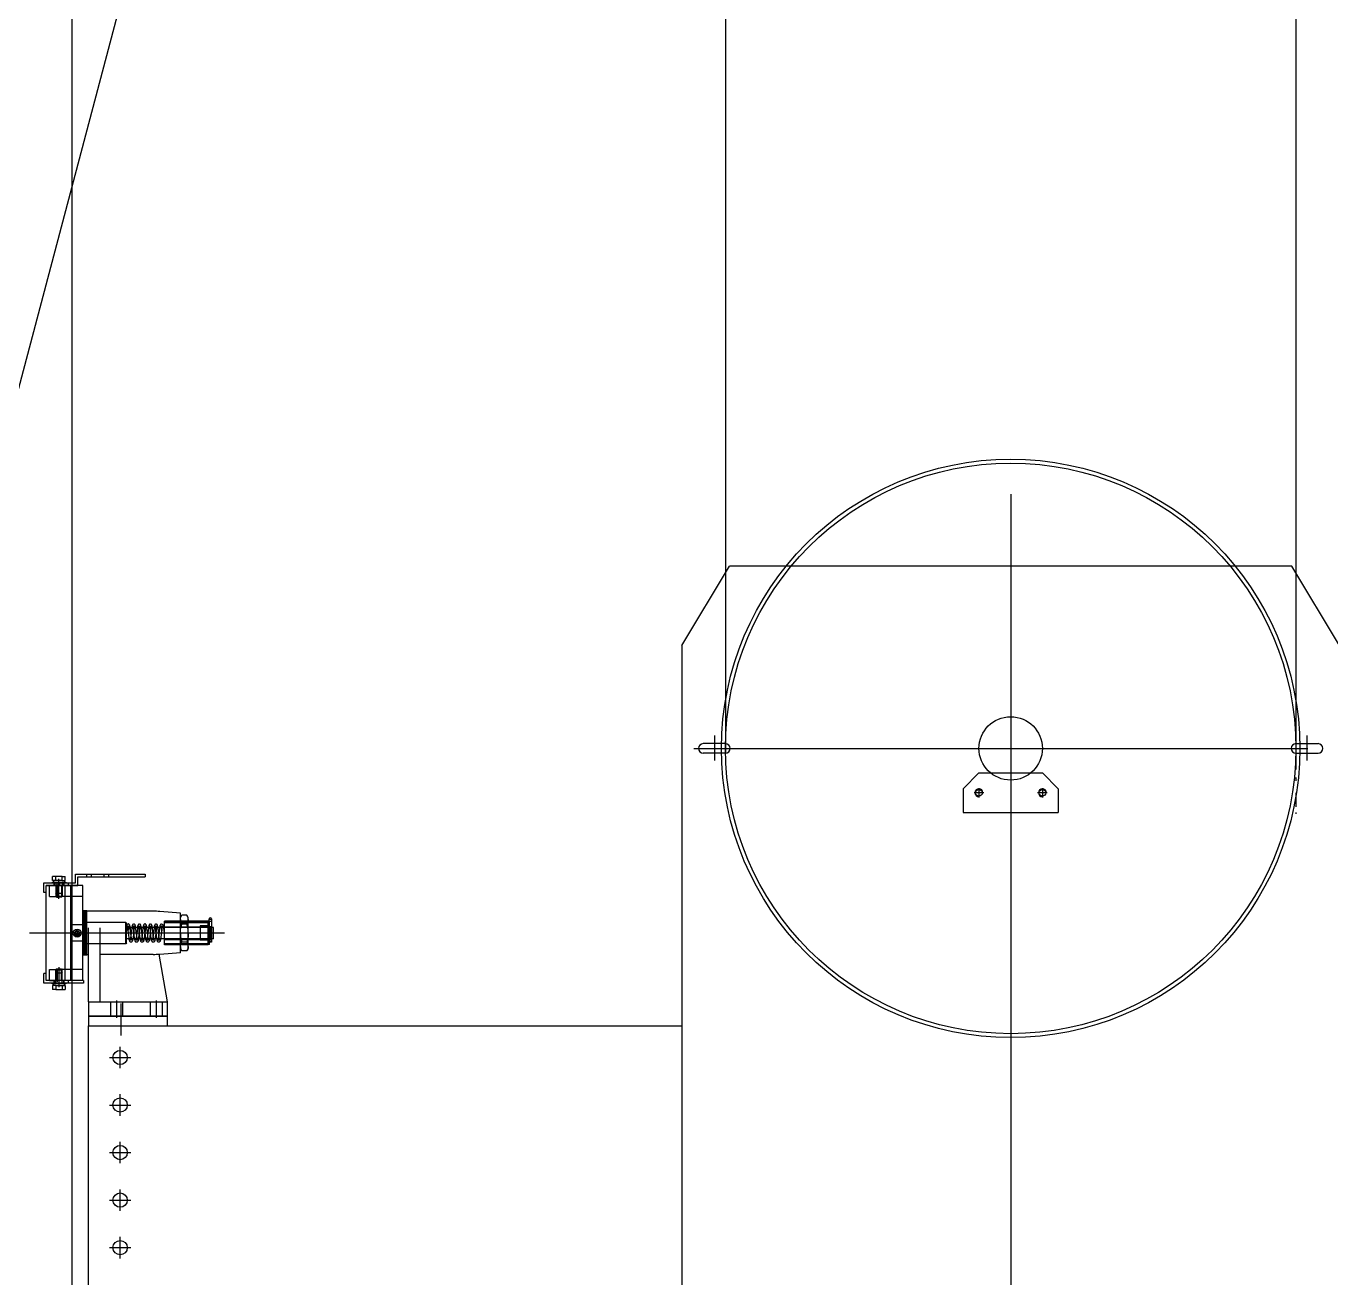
# Model space of a CAD drawing. Header units: millimetres. Extents: x 0 to 356400, y 0 to 68257.
# Drawn here: x 289456 to 291103, y 34807 to 36386 of the extents above; entities that cross this region are included whole.
import ezdxf

# ---------------------------------------------------------------- set-up
doc = ezdxf.new("R2010")
doc.units = ezdxf.units.MM
doc.header["$LTSCALE"] = 75
doc.linetypes.add('주단면도-1$0$CEN', pattern=[62, 60, -1, 0, -1])
doc.layers.add('8', color=8, linetype='Continuous')
doc.layers.add('주단면도-1$0$A-FLOR-OPEN-BELO', color=6, linetype='주단면도-1$0$CEN')

# ---------------------------------------------------------------- blocks, each defined once
blk = doc.blocks.new('G$C90CD5245')
at = {"layer": '8', "linetype": 'Continuous'}
for p, q in [((4250.4, 24201.9, -51500), (4250.4, 7109.5, -51500)), ((4970.4, 22527.3), (4970.4, 7088.8, -51500)), ((3425.4, 17137.1, -51500), (3425.4, 259.3, -51500)), ((4610.4, 7436.4, -51500), (4610.4, 1849.1, -51500)), ((4195.4, 7245.5, -51500), (4255.4, 7345.5, -51500)), ((4965.4, 7345.5, -51500), (4255.4, 7345.5, -51500)), ((5025.4, 7245.5, -51500), (4965.4, 7345.5, -51500)), ((4195.4, 7245.5, -51500), (4195.4, 6385.5, -51500)), ((4236.4, 7131.7, -51500), (4236.4, 7100.1, -51500)), ((4984.4, 7131.7, -51500), (4984.4, 7100.1, -51500)), ((4210.4, 7115.5, -51500), (4985.4, 7115.5, -51500)), ((4250.4, 7121.5, -51500), (4222.4, 7121.5, -51500)), ((4970.4, 7121.5, -51500), (4998.4, 7121.5, -51500)), ((4250.4, 7109.5, -51500), (4222.4, 7109.5, -51500)), ((4970.4, 7109.5, -51500), (4998.4, 7109.5, -51500)), ((4550.4, 7064.5, -51500), (4570.4, 7084.5, -51500)), ((4570.4, 7084.5, -51500), (4650.4, 7084.5, -51500)), ((4670.4, 7064.5, -51500), (4650.4, 7084.5, -51500)), ((4570.4, 7065.5, -51500), (4570.4, 7053.5, -51500)), ((4650.4, 7065.5, -51500), (4650.4, 7053.5, -51500)), ((4970.4, 7078.8, -51500), (4970.4, 7074.4, -51500)), ((4550.4, 7064.5, -51500), (4550.4, 7034.5, -51500)), ((4576.4, 7059.5, -51500), (4564.4, 7059.5, -51500)), ((4656.4, 7059.5, -51500), (4644.4, 7059.5, -51500)), ((4670.4, 7064.5, -51500), (4670.4, 7034.5, -51500)), ((4970.4, 7059.5, -51500), (4970.4, 7041.8, -51500)), ((4550.4, 7034.5, -51500), (4670.4, 7034.5, -51500)), ((4970.4, 7034.5, -51500), (4970.4, 7033.1, -51500)), ((3405.2, 6953.7, -51500), (3401.2, 6953.7, -51500)), ((3401.2, 6948.7, -51500), (3401.2, 6953.7, -51500)), ((3413.2, 6953.7, -51500), (3405.2, 6953.7, -51500)), ((3405.2, 6948.7, -51500), (3405.2, 6953.7, -51500)), ((3405.2, 6948.7, -51500), (3405.2, 6953.7, -51500)), ((3409.2, 6925.6, -51500), (3409.2, 6950.8, -51500)), ((3413.2, 6948.7, -51500), (3413.2, 6953.7, -51500)), ((3413.2, 6953.7, -51500), (3417.2, 6953.7, -51500)), ((3413.2, 6948.7, -51500), (3413.2, 6953.7, -51500)), ((3417.2, 6948.7, -51500), (3417.2, 6953.7, -51500)), ((3430, 6945.7, -51500), (3430, 6956.7, -51500)), ((3430, 6956.7, -51500), (3518.2, 6956.7, -51500)), ((3433.2, 6953.5, -51500), (3518.2, 6953.5, -51500)), ((3433.2, 6942.5, -51500), (3433.2, 6953.5, -51500)), ((3444.2, 6953.5, -51500), (3444.2, 6956.7, -51500)), ((3450.2, 6953.2, -51500), (3450.2, 6957, -51500)), ((3466.2, 6953.2, -51500), (3466.2, 6957, -51500)), ((3472.2, 6953.5, -51500), (3472.2, 6956.7, -51500)), ((3518.2, 6956.7, -51500), (3518.2, 6953.5, -51500)), ((3390, 6933.5, -51500), (3390, 6945.7, -51500)), ((3390, 6945.7, -51500), (3430, 6945.7, -51500)), ((3393.2, 6933.5, -51500), (3390, 6933.5, -51500)), ((3393.2, 6933.5, -51500), (3393.2, 6942.5, -51500)), ((3397.2, 6942.5, -51500), (3393.2, 6942.5, -51500)), ((3393.2, 6933.5, -51500), (3393.2, 6942.5, -51500)), ((3424.2, 6942.5, -51500), (3393.2, 6942.5, -51500)), ((3393.2, 6942.5, -51500), (3402, 6942.5, -51500)), ((3393.2, 6933.5, -51500), (3393.2, 6942.5, -51500)), ((3393.2, 6831.5, -51500), (3393.2, 6933.5, -51500)), ((3393.2, 6831.5, -51500), (3393.2, 6933.5, -51500)), ((3397.2, 6942.5, -51500), (3407.2, 6942.5, -51500)), ((3397.2, 6928.5, -51500), (3397.2, 6942.5, -51500)), ((3400.7, 6946.7, -51500), (3417.7, 6946.7, -51500)), ((3400.7, 6946.7, -51500), (3400.7, 6945.7, -51500)), ((3400.7, 6945.7, -51500), (3417.7, 6945.7, -51500)), ((3405.2, 6948.7, -51500), (3401.2, 6948.7, -51500)), ((3402, 6942.5, -51500), (3433.2, 6942.5, -51500)), ((3402.5, 6948.7, -51500), (3402.5, 6946.7, -51500)), ((3403.2, 6945.7, -51500), (3403.2, 6942.5, -51500)), ((3403.2, 6942.5, -51500), (3403.2, 6945.7, -51500)), ((3413.2, 6948.7, -51500), (3405.2, 6948.7, -51500)), ((3405.2, 6945.7, -51500), (3405.2, 6928.7, -51500)), ((3405.2, 6942.5, -51500), (3405.2, 6932.5, -51500)), ((3405.2, 6942.5, -51500), (3405.2, 6932.5, -51500)), ((3406, 6942.5, -51500), (3406, 6928.5, -51500)), ((3406, 6942.5, -51500), (3406, 6928.5, -51500)), ((3407.2, 6927.1, -51500), (3407.2, 6943.9, -51500)), ((3439.2, 6942.5, -51500), (3407.2, 6942.5, -51500)), ((3408.2, 6942.2, -51500), (3408.2, 6946, -51500)), ((3410.2, 6942.2, -51500), (3410.2, 6946, -51500)), ((3412.5, 6942.5, -51500), (3412.5, 6928.5, -51500)), ((3412.5, 6942.5, -51500), (3412.5, 6928.5, -51500)), ((3413.2, 6948.7, -51500), (3417.2, 6948.7, -51500)), ((3413.2, 6945.7, -51500), (3413.2, 6928.7, -51500)), ((3413.2, 6942.5, -51500), (3413.2, 6932.5, -51500)), ((3413.2, 6942.5, -51500), (3413.2, 6932.5, -51500)), ((3415.2, 6945.7, -51500), (3415.2, 6942.5, -51500)), ((3415.2, 6942.5, -51500), (3415.2, 6945.7, -51500)), ((3416, 6948.7, -51500), (3416, 6946.7, -51500)), ((3417.2, 6822.5, -51500), (3417.2, 6942.5, -51500)), ((3417.7, 6946.7, -51500), (3417.7, 6945.7, -51500)), ((3421.2, 6942.5, -51500), (3421.2, 6945.7, -51500)), ((3424.2, 6822.5, -51500), (3424.2, 6942.5, -51500)), ((3424.2, 6822.5, -51500), (3424.2, 6942.5, -51500)), ((3439.2, 6928.5, -51500), (3439.2, 6942.5, -51500)), ((3397.2, 6928.5, -51500), (3407.2, 6928.5, -51500)), ((3412.8, 6932.5, -51500), (3405.2, 6932.5, -51500)), ((3412.8, 6932.5, -51500), (3405.2, 6932.5, -51500)), ((3406, 6931.2, -51500), (3405.2, 6932.5, -51500)), ((3412.8, 6932.5, -51500), (3405.2, 6932.5, -51500)), ((3406, 6931.2, -51500), (3405.2, 6932.5, -51500)), ((3409.2, 6928.7, -51500), (3405.2, 6928.7, -51500)), ((3405.4, 6928.5, -51500), (3405.2, 6928.7, -51500)), ((3406.2, 6927.7, -51500), (3405.4, 6928.5, -51500)), ((3413.2, 6932.5, -51500), (3405.7, 6932.5, -51500)), ((3413.2, 6932.5, -51500), (3405.7, 6932.5, -51500)), ((3413.2, 6932.5, -51500), (3405.7, 6932.5, -51500)), ((3409.2, 6927.7, -51500), (3406.2, 6927.7, -51500)), ((3439.2, 6928.5, -51500), (3407.2, 6928.5, -51500)), ((3413.2, 6928.7, -51500), (3409.2, 6928.7, -51500)), ((3412.2, 6927.7, -51500), (3409.2, 6927.7, -51500)), ((3412.2, 6927.7, -51500), (3413, 6928.5, -51500)), ((3412.5, 6931.2, -51500), (3413.2, 6932.5, -51500)), ((3412.5, 6931.2, -51500), (3413.2, 6932.5, -51500)), ((3413, 6928.5, -51500), (3413.2, 6928.7, -51500)), ((3439.2, 6836.5, -51500), (3439.2, 6928.5, -51500)), ((3439.3, 6882.5, -51500), (3439.3, 6910.5, -51500)), ((3441, 6910.5, -51500), (3439.3, 6910.5, -51500)), ((3442.7, 6910.5, -51500), (3441, 6910.5, -51500)), ((3441, 6882.5, -51500), (3441, 6910.5, -51500)), ((3441, 6882.5, -51500), (3441, 6910.5, -51500)), ((3442.7, 6882.5, -51500), (3442.7, 6910.5, -51500)), ((3444.4, 6910.5, -51500), (3442.7, 6910.5, -51500)), ((3442.7, 6882.5, -51500), (3442.7, 6910.5, -51500)), ((3444.4, 6882.5, -51500), (3444.4, 6910.5, -51500)), ((3444.4, 6906.6, -51500), (3444.4, 6910, -51500)), ((3528.3, 6910, -51500), (3444.4, 6910, -51500)), ((3444.4, 6855, -51500), (3444.4, 6906.6, -51500)), ((3562.4, 6907.5, -51500), (3536.6, 6909.6, -51500)), ((3562.4, 6904.4, -51500), (3562.4, 6907.5, -51500)), ((3562.4, 6902, -51500), (3564.2, 6905, -51500)), ((3562.4, 6857.5, -51500), (3562.4, 6904.4, -51500)), ((3562.4, 6899.4, -51500), (3562.4, 6902, -51500)), ((3570.7, 6905, -51500), (3564.2, 6905, -51500)), ((3572.4, 6902, -51500), (3570.7, 6905, -51500)), ((3572.4, 6899.4, -51500), (3572.4, 6902, -51500)), ((3439.2, 6892.7, -51500), (3424.2, 6892.7, -51500)), ((3424.4, 6891.5, -51500), (3424.4, 6892.7, -51500)), ((3439.2, 6892.7, -51500), (3424.4, 6892.7, -51500)), ((3424.4, 6872.2, -51500), (3424.4, 6891.5, -51500)), ((3432.2, 6885.7, -51500), (3432.2, 6879.2, -51500)), ((3439.3, 6892.7, -51500), (3439.2, 6892.7, -51500)), ((3444.4, 6892.7, -51500), (3439.3, 6892.7, -51500)), ((3441, 6892.5, -51500), (3439.3, 6892.5, -51500)), ((3442.7, 6892.5, -51500), (3441, 6892.5, -51500)), ((3444.4, 6892.5, -51500), (3442.7, 6892.5, -51500)), ((3444.4, 6894.3, -51500), (3444.4, 6896, -51500)), ((3493.4, 6896, -51500), (3444.4, 6896, -51500)), ((3444.4, 6869, -51500), (3444.4, 6894.3, -51500)), ((3446.4, 6795.5, -51500), (3446.4, 6889.1, -51500)), ((3461.4, 6795.5, -51500), (3461.4, 6889.1, -51500)), ((3493.4, 6870.6, -51500), (3493.4, 6896, -51500)), ((3494.4, 6895, -51500), (3493.4, 6896, -51500)), ((3493.4, 6869, -51500), (3493.4, 6894.3, -51500)), ((3494.4, 6893.4, -51500), (3494.4, 6895, -51500)), ((3494.4, 6870, -51500), (3494.4, 6893.4, -51500)), ((3598.7, 6889.7, -51500), (3494.4, 6889.7, -51500)), ((3542.4, 6882.5, -51500), (3542.4, 6897.5, -51500)), ((3572.4, 6897.5, -51500), (3542.4, 6897.5, -51500)), ((3542.4, 6896, -51500), (3572.4, 6896, -51500)), ((3597.4, 6896, -51500), (3542.4, 6896, -51500)), ((3542.4, 6890.5, -51500), (3597.4, 6890.5, -51500)), ((3562.4, 6882.5, -51500), (3562.4, 6899.4, -51500)), ((3572.4, 6897.5, -51500), (3562.4, 6897.5, -51500)), ((3572.4, 6896.5, -51500), (3562.4, 6896.5, -51500)), ((3570.7, 6893.7, -51500), (3564.2, 6893.7, -51500)), ((3570.7, 6893.7, -51500), (3564.2, 6893.7, -51500)), ((3572.4, 6882.5, -51500), (3572.4, 6899.4, -51500)), ((3597.4, 6897.5, -51500), (3572.4, 6897.5, -51500)), ((3572.4, 6896, -51500), (3597.4, 6896, -51500)), ((3587.4, 6891.5, -51500), (3587.4, 6882.5, -51500)), ((3597.4, 6891.5, -51500), (3587.4, 6891.5, -51500)), ((3597.4, 6891.5, -51500), (3587.4, 6891.5, -51500)), ((3597.4, 6891.5, -51500), (3597.4, 6897.5, -51500)), ((3597.4, 6890.6, -51500), (3597.4, 6897, -51500)), ((3598.9, 6897, -51500), (3597.4, 6897, -51500)), ((3597.4, 6891.5, -51500), (3597.4, 6873.5, -51500)), ((3599.4, 6891, -51500), (3597.4, 6891, -51500)), ((3597.4, 6882.5, -51500), (3597.4, 6890.6, -51500)), ((3598.6, 6897.5, -51500), (3602.2, 6897.5, -51500)), ((3598.6, 6890.2, -51500), (3602.2, 6890.2, -51500)), ((3598.7, 6875.2, -51500), (3598.7, 6889.7, -51500)), ((3598.9, 6896.3, -51500), (3598.9, 6900.3, -51500)), ((3598.9, 6900, -51500), (3601.9, 6900, -51500)), ((3599.4, 6897, -51500), (3598.9, 6897, -51500)), ((3598.9, 6896.3, -51500), (3598.9, 6892.5, -51500)), ((3598.9, 6890.2, -51500), (3598.9, 6892.5, -51500)), ((3601.9, 6890.2, -51500), (3598.9, 6890.2, -51500)), ((3598.9, 6890.2, -51500), (3598.9, 6874.8, -51500)), ((3599.4, 6882.5, -51500), (3599.4, 6897, -51500)), ((3600.4, 6873.8, -51500), (3600.4, 6891.2, -51500)), ((3601.9, 6900.3, -51500), (3601.9, 6896.3, -51500)), ((3601.9, 6900, -51500), (3601.9, 6896.4, -51500)), ((3601.9, 6896.3, -51500), (3601.9, 6892.5, -51500)), ((3601.9, 6892.5, -51500), (3601.9, 6890.2, -51500)), ((3601.9, 6890.2, -51500), (3601.9, 6889.7, -51500)), ((3602.1, 6889.7, -51500), (3601.9, 6889.7, -51500)), ((3601.9, 6889.7, -51500), (3601.9, 6875.3, -51500)), ((3602.2, 6889.7, -51500), (3602.1, 6889.7, -51500)), ((3604.4, 6889.7, -51500), (3602.2, 6889.7, -51500)), ((3602.2, 6875.2, -51500), (3602.2, 6889.7, -51500)), ((3604.4, 6888.8, -51500), (3604.4, 6889.7, -51500)), ((3604.4, 6875.2, -51500), (3604.4, 6888.8, -51500)), ((3618.2, 6882.5, -51500), (3372, 6882.5, -51500)), ((3439.2, 6872.2, -51500), (3424.2, 6872.2, -51500)), ((3439.2, 6872.2, -51500), (3424.4, 6872.2, -51500)), ((3429, 6882.5, -51500), (3435.5, 6882.5, -51500)), ((3439.3, 6872.2, -51500), (3439.2, 6872.2, -51500)), ((3439.3, 6854.5, -51500), (3439.3, 6882.5, -51500)), ((3441, 6872.5, -51500), (3439.3, 6872.5, -51500)), ((3444.4, 6872.2, -51500), (3439.3, 6872.2, -51500)), ((3441, 6854.5, -51500), (3441, 6882.5, -51500)), ((3441, 6854.5, -51500), (3441, 6882.5, -51500)), ((3442.7, 6872.5, -51500), (3441, 6872.5, -51500)), ((3442.7, 6854.5, -51500), (3442.7, 6882.5, -51500)), ((3442.7, 6854.5, -51500), (3442.7, 6882.5, -51500)), ((3444.4, 6872.5, -51500), (3442.7, 6872.5, -51500)), ((3444.4, 6854.5, -51500), (3444.4, 6882.5, -51500)), ((3493.4, 6869, -51500), (3444.4, 6869, -51500)), ((3494.4, 6870, -51500), (3493.4, 6869, -51500)), ((3598.7, 6875.2, -51500), (3494.4, 6875.2, -51500)), ((3540.4, 6882.5, -51500), (3539, 6882.3, -51500)), ((3541.9, 6882.6, -51500), (3540.4, 6882.5, -51500)), ((3542.4, 6867.5, -51500), (3542.4, 6882.5, -51500)), ((3542.4, 6874.5, -51500), (3597.4, 6874.5, -51500)), ((3597.4, 6869, -51500), (3542.4, 6869, -51500)), ((3542.4, 6869, -51500), (3572.4, 6869, -51500)), ((3572.4, 6867.5, -51500), (3542.4, 6867.5, -51500)), ((3562.4, 6865.6, -51500), (3562.4, 6882.5, -51500)), ((3562.4, 6882.5, -51500), (3562.4, 6882.5, -51500)), ((3562.4, 6882.5, -51500), (3562.4, 6882.5, -51500)), ((3572.4, 6868.5, -51500), (3562.4, 6868.5, -51500)), ((3572.4, 6867.5, -51500), (3562.4, 6867.5, -51500)), ((3570.7, 6871.2, -51500), (3564.2, 6871.2, -51500)), ((3570.7, 6871.2, -51500), (3564.2, 6871.2, -51500)), ((3572.4, 6865.6, -51500), (3572.4, 6882.5, -51500)), ((3572.4, 6869, -51500), (3597.4, 6869, -51500)), ((3597.4, 6867.5, -51500), (3572.4, 6867.5, -51500)), ((3587.4, 6882.5, -51500), (3587.4, 6873.5, -51500)), ((3597.4, 6873.5, -51500), (3587.4, 6873.5, -51500)), ((3597.4, 6873.5, -51500), (3587.4, 6873.5, -51500)), ((3597.4, 6874.3, -51500), (3597.4, 6882.5, -51500)), ((3597.4, 6868, -51500), (3597.4, 6874.3, -51500)), ((3599.4, 6874, -51500), (3597.4, 6874, -51500)), ((3597.4, 6867.5, -51500), (3597.4, 6873.5, -51500)), ((3599.4, 6868, -51500), (3597.4, 6868, -51500)), ((3598.6, 6874.8, -51500), (3602.2, 6874.8, -51500)), ((3598.9, 6872.2, -51500), (3598.9, 6874.8, -51500)), ((3601.9, 6874.8, -51500), (3598.9, 6874.8, -51500)), ((3598.9, 6872.2, -51500), (3598.9, 6871.2, -51500)), ((3598.9, 6871.2, -51500), (3598.9, 6870.9, -51500)), ((3599.4, 6870.9, -51500), (3598.9, 6870.9, -51500)), ((3599.4, 6870.9, -51500), (3598.9, 6870.9, -51500)), ((3599.4, 6868, -51500), (3599.4, 6882.5, -51500)), ((3601.9, 6870.9, -51500), (3599.4, 6870.9, -51500)), ((3601.9, 6870.9, -51500), (3599.4, 6870.9, -51500)), ((3601.9, 6875.3, -51500), (3601.9, 6874.8, -51500)), ((3601.9, 6874.8, -51500), (3601.9, 6872.2, -51500)), ((3601.9, 6872.2, -51500), (3601.9, 6871.2, -51500)), ((3601.9, 6871.2, -51500), (3601.9, 6870.9, -51500)), ((3602.2, 6875.2, -51500), (3602.1, 6875.2, -51500)), ((3604.4, 6875.2, -51500), (3602.2, 6875.2, -51500)), ((3441, 6854.5, -51500), (3439.3, 6854.5, -51500)), ((3442.7, 6854.5, -51500), (3441, 6854.5, -51500)), ((3444.4, 6854.5, -51500), (3442.7, 6854.5, -51500)), ((3446.4, 6855, -51500), (3444.4, 6855, -51500)), ((3528.3, 6855.6, -51500), (3461.4, 6855.6, -51500)), ((3528.3, 6855.6, -51500), (3461.4, 6855.6, -51500)), ((3546.4, 6795.5, -51500), (3535.8, 6855.9, -51500)), ((3536.6, 6855.3, -51500), (3535.9, 6855.3, -51500)), ((3562.4, 6857.5, -51500), (3536.6, 6855.3, -51500)), ((3562.4, 6863, -51500), (3562.4, 6865.6, -51500)), ((3564.2, 6860, -51500), (3562.4, 6863, -51500)), ((3570.7, 6860, -51500), (3564.2, 6860, -51500)), ((3570.7, 6860, -51500), (3572.4, 6863, -51500)), ((3572.4, 6863, -51500), (3572.4, 6865.6, -51500)), ((3397.2, 6822.5, -51500), (3397.2, 6836.5, -51500)), ((3397.2, 6836.5, -51500), (3407.2, 6836.5, -51500)), ((3406.2, 6837.3, -51500), (3405.2, 6836.3, -51500)), ((3405.4, 6836.5, -51500), (3405.2, 6836.3, -51500)), ((3405.2, 6836.3, -51500), (3409.2, 6836.3, -51500)), ((3405.2, 6819.3, -51500), (3405.2, 6836.3, -51500)), ((3405.2, 6819.3, -51500), (3405.2, 6836.3, -51500)), ((3405.2, 6836.3, -51500), (3409.3, 6836.3, -51500)), ((3406.2, 6837.3, -51500), (3405.4, 6836.5, -51500)), ((3406, 6822.5, -51500), (3406, 6836.5, -51500)), ((3406, 6822.5, -51500), (3406, 6836.5, -51500)), ((3406.2, 6837.3, -51500), (3409.2, 6837.3, -51500)), ((3407.2, 6821.1, -51500), (3407.2, 6837.9, -51500)), ((3439.2, 6836.5, -51500), (3407.2, 6836.5, -51500)), ((3409.2, 6839.4, -51500), (3409.2, 6814.2, -51500)), ((3409.2, 6837.3, -51500), (3412.2, 6837.3, -51500)), ((3409.2, 6836.3, -51500), (3413.2, 6836.3, -51500)), ((3409.2, 6836.3, -51500), (3413.2, 6836.3, -51500)), ((3412.2, 6837.3, -51500), (3413, 6836.5, -51500)), ((3412.2, 6837.3, -51500), (3413.2, 6836.3, -51500)), ((3412.5, 6822.5, -51500), (3412.5, 6836.5, -51500)), ((3412.5, 6822.5, -51500), (3412.5, 6836.5, -51500)), ((3413, 6836.5, -51500), (3413.2, 6836.3, -51500)), ((3413.2, 6819.3, -51500), (3413.2, 6836.3, -51500)), ((3413.2, 6819.3, -51500), (3413.2, 6836.3, -51500)), ((3439.2, 6822.5, -51500), (3439.2, 6836.5, -51500)), ((3393.2, 6831.5, -51500), (3390, 6831.5, -51500)), ((3390, 6819.3, -51500), (3390, 6831.5, -51500)), ((3440.2, 6819.3, -51500), (3390, 6819.3, -51500)), ((3393.2, 6822.5, -51500), (3393.2, 6831.5, -51500)), ((3393.2, 6822.5, -51500), (3393.2, 6831.5, -51500)), ((3393.2, 6822.5, -51500), (3393.2, 6831.5, -51500)), ((3397.2, 6822.5, -51500), (3393.2, 6822.5, -51500)), ((3424.2, 6822.5, -51500), (3393.2, 6822.5, -51500)), ((3440.2, 6822.5, -51500), (3393.2, 6822.5, -51500)), ((3397.2, 6822.5, -51500), (3407.2, 6822.5, -51500)), ((3400.7, 6819.3, -51500), (3400.7, 6818.3, -51500)), ((3400.7, 6818.3, -51500), (3400.7, 6819.3, -51500)), ((3417.7, 6819.3, -51500), (3400.7, 6819.3, -51500)), ((3417.7, 6818.3, -51500), (3400.7, 6818.3, -51500)), ((3402.5, 6816.3, -51500), (3402.5, 6818.3, -51500)), ((3402.5, 6818.3, -51500), (3402.5, 6816.3, -51500)), ((3403.2, 6822.5, -51500), (3403.2, 6819.3, -51500)), ((3403.2, 6819.3, -51500), (3403.2, 6822.5, -51500)), ((3406, 6833.8, -51500), (3405.2, 6832.5, -51500)), ((3406, 6833.8, -51500), (3405.2, 6832.5, -51500)), ((3405.2, 6832.5, -51500), (3412.8, 6832.5, -51500)), ((3405.2, 6822.5, -51500), (3405.2, 6832.5, -51500)), ((3405.2, 6832.5, -51500), (3412.8, 6832.5, -51500)), ((3405.2, 6832.5, -51500), (3412.8, 6832.5, -51500)), ((3405.2, 6822.5, -51500), (3405.2, 6832.5, -51500)), ((3405.7, 6832.5, -51500), (3413.2, 6832.5, -51500)), ((3405.7, 6832.5, -51500), (3413.2, 6832.5, -51500)), ((3405.7, 6832.5, -51500), (3413.2, 6832.5, -51500)), ((3439.2, 6822.5, -51500), (3407.2, 6822.5, -51500)), ((3412.5, 6833.8, -51500), (3413.2, 6832.5, -51500)), ((3412.5, 6833.8, -51500), (3413.2, 6832.5, -51500)), ((3413.2, 6822.5, -51500), (3413.2, 6832.5, -51500)), ((3413.2, 6822.5, -51500), (3413.2, 6832.5, -51500)), ((3415.2, 6819.3, -51500), (3415.2, 6822.5, -51500)), ((3415.2, 6822.5, -51500), (3415.2, 6819.3, -51500)), ((3416, 6816.3, -51500), (3416, 6818.3, -51500)), ((3416, 6818.3, -51500), (3416, 6816.3, -51500)), ((3417.7, 6818.3, -51500), (3417.7, 6819.3, -51500)), ((3417.7, 6819.3, -51500), (3417.7, 6818.3, -51500)), ((3421.2, 6819.3, -51500), (3421.2, 6822.5, -51500)), ((3440.2, 6822.5, -51500), (3440.2, 6819.3, -51500)), ((3401.2, 6816.3, -51500), (3401.2, 6811.3, -51500)), ((3405.2, 6816.3, -51500), (3401.2, 6816.3, -51500)), ((3401.2, 6816.3, -51500), (3401.2, 6811.3, -51500)), ((3405.2, 6811.3, -51500), (3401.2, 6811.3, -51500)), ((3405.2, 6816.3, -51500), (3405.2, 6811.3, -51500)), ((3405.2, 6816.3, -51500), (3405.2, 6811.3, -51500)), ((3405.2, 6816.3, -51500), (3405.2, 6811.3, -51500)), ((3405.2, 6816.3, -51500), (3413.2, 6816.3, -51500)), ((3405.2, 6811.3, -51500), (3413.2, 6811.3, -51500)), ((3405.3, 6816.3, -51500), (3405.3, 6811.3, -51500)), ((3413.2, 6816.3, -51500), (3413.2, 6811.3, -51500)), ((3413.2, 6816.3, -51500), (3413.2, 6811.3, -51500)), ((3413.2, 6816.3, -51500), (3417.2, 6816.3, -51500)), ((3413.2, 6816.3, -51500), (3413.2, 6811.3, -51500)), ((3413.2, 6811.3, -51500), (3417.2, 6811.3, -51500)), ((3413.3, 6816.3, -51500), (3413.3, 6811.3, -51500)), ((3417.2, 6816.3, -51500), (3417.2, 6811.3, -51500)), ((3417.2, 6816.3, -51500), (3417.2, 6811.3, -51500)), ((3446.4, 6795.5, -51500), (3461.4, 6795.5, -51500)), ((3446.4, 6795.5, -51500), (3461.4, 6795.5, -51500)), ((3446.4, 6795.5, -51500), (3446.4, 6777.5, -51500)), ((3461.4, 6795.5, -51500), (3546.4, 6795.5, -51500)), ((3474.7, 6777.5, -51500), (3474.7, 6795.5, -51500)), ((3474.7, 6777.5, -51500), (3474.7, 6795.5, -51500)), ((3482.2, 6775.7, -51500), (3482.2, 6797.3, -51500)), ((3487.9, 6753.1, -51500), (3487.9, 6793.8, -51500)), ((3489.7, 6777.5, -51500), (3489.7, 6795.5, -51500)), ((3489.7, 6777.5, -51500), (3489.7, 6795.5, -51500)), ((3524.7, 6777.5, -51500), (3524.7, 6795.5, -51500)), ((3524.7, 6777.5, -51500), (3524.7, 6795.5, -51500)), ((3532.2, 6775.7, -51500), (3532.2, 6797.3, -51500)), ((3539.7, 6777.5, -51500), (3539.7, 6795.5, -51500)), ((3539.7, 6777.5, -51500), (3539.7, 6795.5, -51500)), ((3546.4, 6777.5, -51500), (3546.4, 6795.5, -51500)), ((3446.4, 6777.5, -51500), (3546.4, 6777.5, -51500)), ((3546.4, 6777.5, -51500), (3446.4, 6777.5, -51500)), ((3446.4, 6777.5, -51500), (3446.4, 6765.5, -51500)), ((3546.4, 6765.5, -51500), (3546.4, 6777.5, -51500)), ((3446.4, 2065.5, -51500), (3446.4, 6765.5, -51500)), ((3446.4, 6765.5, -51500), (3546.4, 6765.5, -51500)), ((3446.4, 6385.5, -51500), (3446.4, 6765.5, -51500)), ((3446.4, 6765.5, -51500), (4195.4, 6765.5, -51500)), ((4610.4, 6765.5, -51500), (4610.4, 2453.4, -51500)), ((3486.4, 6712, -51500), (3486.4, 6739, -51500)), ((3472.9, 6725.5, -51500), (3499.9, 6725.5, -51500)), ((3486.4, 6652, -51500), (3486.4, 6679, -51500)), ((3472.9, 6665.5, -51500), (3499.9, 6665.5, -51500)), ((3472.9, 6605.5, -51500), (3499.9, 6605.5, -51500)), ((3486.4, 6592, -51500), (3486.4, 6619, -51500)), ((3486.4, 6532, -51500), (3486.4, 6559, -51500)), ((3472.9, 6545.5, -51500), (3499.9, 6545.5, -51500)), ((3486.4, 6472, -51500), (3486.4, 6499, -51500)), ((3472.9, 6485.5, -51500), (3499.9, 6485.5, -51500))]:
    blk.add_line(p, q, dxfattribs=at)
at = {"layer": '8', "linetype": 'Continuous', "elevation": -51500}
for points in [[(3562.4, 6899.4), (3562.5, 6900.5), (3562.7, 6901.6), (3563.1, 6902.7), (3563.6, 6903.8), (3564.2, 6905)], [(3562.4, 6899.4), (3562.5, 6900.5), (3562.7, 6901.6), (3563.1, 6902.7), (3563.6, 6903.8), (3564.2, 6905)], [(3572.4, 6899.4), (3572.4, 6900.5), (3572.2, 6901.6), (3571.8, 6902.7), (3571.3, 6903.8), (3570.7, 6905)], [(3572.4, 6899.4), (3572.4, 6900.5), (3572.2, 6901.6), (3571.8, 6902.7), (3571.3, 6903.8), (3570.7, 6905)], [(3496.7, 6894), (3496.3, 6893.9), (3495.9, 6893.8), (3495.5, 6893.5), (3495.2, 6893.1), (3494.9, 6892.5), (3494.7, 6891.8), (3494.5, 6890.5), (3494.1, 6888.4), (3494, 6887)], [(3500.2, 6871), (3499.8, 6871), (3499.4, 6871.2), (3499, 6871.5), (3498.7, 6871.8), (3498.5, 6872.3), (3498.2, 6873.1), (3498, 6874.3), (3497.7, 6876.3), (3497.2, 6879.9), (3496.6, 6885.7), (3496.2, 6888.7), (3495.9, 6890.4), (3495.7, 6891.2), (3495.6, 6891.5), (3495.6, 6891.6), (3495.6, 6891.6), (3495.6, 6891.5), (3495.6, 6891.5), (3495.9, 6891.2), (3496.2, 6891.1), (3496.5, 6891), (3496.7, 6891)], [(3500.2, 6874), (3500.5, 6873.9), (3500.9, 6873.8), (3501.2, 6873.5), (3501.3, 6873.4), (3501.3, 6873.4), (3501.3, 6873.4), (3501.2, 6873.7), (3501, 6874.4), (3500.7, 6876), (3500.4, 6879), (3499.7, 6884.5), (3499.3, 6888.1), (3498.9, 6890.4), (3498.7, 6891.6), (3498.5, 6892.4), (3498.3, 6892.9), (3498, 6893.3), (3497.7, 6893.6), (3497.3, 6893.9), (3496.9, 6894), (3496.7, 6894)], [(3496.7, 6891), (3497.1, 6891), (3497.5, 6891.2), (3497.7, 6891.5), (3497.8, 6891.5), (3497.8, 6891.6), (3497.8, 6891.6), (3497.8, 6891.5), (3497.7, 6891.3), (3497.5, 6890.4), (3497.2, 6888.8), (3496.9, 6886.6)], [(3503.7, 6894), (3503.3, 6893.9), (3502.9, 6893.8), (3502.5, 6893.5), (3502.2, 6893.1), (3502, 6892.6), (3501.7, 6891.9), (3501.5, 6890.8), (3501.2, 6888.8), (3500.8, 6885.4), (3500.1, 6879.5), (3499.7, 6876.5), (3499.4, 6874.8), (3499.2, 6873.8), (3499.1, 6873.4), (3499.1, 6873.4), (3499.1, 6873.4), (3499.2, 6873.5), (3499.5, 6873.8), (3499.9, 6873.9), (3500.2, 6874)], [(3503.7, 6891), (3504, 6891), (3504.4, 6891.2), (3504.7, 6891.4), (3504.8, 6891.5), (3504.8, 6891.6), (3504.8, 6891.5), (3504.7, 6891.3), (3504.5, 6890.5), (3504.2, 6889), (3503.9, 6886.1), (3503.2, 6880.6), (3502.8, 6876.8), (3502.5, 6874.6), (3502.2, 6873.4), (3502, 6872.5), (3501.8, 6872), (3501.5, 6871.7), (3501.2, 6871.3), (3500.8, 6871.1), (3500.4, 6871), (3500.2, 6871)], [(3507.2, 6871), (3506.8, 6871), (3506.4, 6871.2), (3506, 6871.5), (3505.7, 6871.8), (3505.5, 6872.3), (3505.2, 6873.1), (3505, 6874.3), (3504.7, 6876.3), (3504.2, 6879.8), (3503.6, 6885.5), (3503.2, 6888.7), (3502.9, 6890.4), (3502.7, 6891.2), (3502.6, 6891.5), (3502.6, 6891.6), (3502.6, 6891.6), (3502.6, 6891.5), (3502.7, 6891.4), (3503, 6891.2), (3503.4, 6891), (3503.7, 6891)], [(3507.2, 6874), (3507.5, 6873.9), (3507.9, 6873.8), (3508.2, 6873.5), (3508.3, 6873.4), (3508.3, 6873.4), (3508.3, 6873.4), (3508.2, 6873.7), (3508, 6874.5), (3507.7, 6876), (3507.4, 6878.8), (3506.8, 6884), (3506.3, 6887.9), (3506, 6890.2), (3505.7, 6891.5), (3505.5, 6892.4), (3505.3, 6892.9), (3505, 6893.3), (3504.7, 6893.6), (3504.3, 6893.9), (3503.9, 6894), (3503.7, 6894)], [(3510.7, 6894), (3510.3, 6893.9), (3509.9, 6893.8), (3509.5, 6893.5), (3509.2, 6893.1), (3509, 6892.6), (3508.7, 6891.9), (3508.5, 6890.7), (3508.2, 6888.6), (3507.7, 6885.1), (3507.1, 6879.4), (3506.7, 6876.4), (3506.4, 6874.7), (3506.2, 6873.8), (3506.1, 6873.4), (3506.1, 6873.4), (3506.1, 6873.4), (3506.1, 6873.4), (3506.2, 6873.5), (3506.5, 6873.8), (3506.9, 6873.9), (3507.2, 6874)], [(3510.7, 6891), (3511, 6891), (3511.4, 6891.2), (3511.7, 6891.4), (3511.8, 6891.5), (3511.8, 6891.6), (3511.8, 6891.5), (3511.7, 6891.3), (3511.5, 6890.4), (3511.2, 6888.8), (3510.8, 6885.9), (3510.2, 6880.3), (3509.7, 6876.5), (3509.4, 6874.6), (3509.2, 6873.4), (3509, 6872.6), (3508.8, 6872), (3508.5, 6871.7), (3508.2, 6871.3), (3507.8, 6871.1), (3507.4, 6871), (3507.2, 6871)], [(3514.2, 6871), (3513.8, 6871), (3513.4, 6871.2), (3513, 6871.5), (3512.7, 6871.8), (3512.5, 6872.3), (3512.3, 6873), (3512, 6874.1), (3511.7, 6876), (3511.3, 6879.2), (3510.6, 6885.4), (3510.2, 6888.5), (3509.9, 6890.3), (3509.7, 6891.2), (3509.6, 6891.5), (3509.6, 6891.6), (3509.6, 6891.6), (3509.6, 6891.5), (3509.7, 6891.4), (3510, 6891.2), (3510.4, 6891), (3510.7, 6891)], [(3514.2, 6874), (3514.5, 6873.9), (3514.9, 6873.8), (3515.2, 6873.5), (3515.3, 6873.4), (3515.3, 6873.4), (3515.3, 6873.4), (3515.2, 6873.7), (3515, 6874.5), (3514.7, 6876.2), (3514.3, 6879.2), (3513.7, 6884.9), (3513.2, 6888.5), (3512.9, 6890.5), (3512.7, 6891.8), (3512.4, 6892.5), (3512.2, 6893), (3512, 6893.4), (3511.7, 6893.6), (3511.3, 6893.9), (3510.9, 6894), (3510.7, 6894)], [(3517.7, 6894), (3517.3, 6893.9), (3516.9, 6893.8), (3516.6, 6893.5), (3516.2, 6893.1), (3516, 6892.6), (3515.7, 6891.9), (3515.5, 6890.7), (3515.2, 6888.7), (3514.7, 6885.3), (3514.1, 6879.4), (3513.7, 6876.3), (3513.4, 6874.6), (3513.2, 6873.7), (3513.1, 6873.4), (3513.1, 6873.4), (3513.1, 6873.4), (3513.1, 6873.4), (3513.1, 6873.4), (3513.4, 6873.7), (3513.7, 6873.9), (3514, 6874), (3514.2, 6874)], [(3517.7, 6891), (3518, 6891), (3518.4, 6891.2), (3518.6, 6891.4), (3518.8, 6891.5), (3518.8, 6891.5), (3518.8, 6891.6), (3518.8, 6891.5), (3518.7, 6891.3), (3518.5, 6890.5), (3518.2, 6888.9), (3517.8, 6885.8), (3517.2, 6880), (3516.8, 6876.6), (3516.4, 6874.5), (3516.2, 6873.2), (3515.9, 6872.4), (3515.7, 6871.9), (3515.5, 6871.6), (3515.2, 6871.3), (3514.8, 6871.1), (3514.4, 6871), (3514.2, 6871)], [(3521.2, 6871), (3520.8, 6871), (3520.4, 6871.2), (3520, 6871.5), (3519.7, 6871.8), (3519.5, 6872.3), (3519.2, 6873.1), (3519, 6874.2), (3518.7, 6876.1), (3518.3, 6879.3), (3517.6, 6885.4), (3517.2, 6888.6), (3516.9, 6890.3), (3516.7, 6891.2), (3516.6, 6891.5), (3516.6, 6891.6), (3516.6, 6891.6), (3516.6, 6891.5), (3516.7, 6891.4), (3517, 6891.2), (3517.4, 6891), (3517.7, 6891)], [(3521.2, 6874), (3521.5, 6873.9), (3521.9, 6873.8), (3522.2, 6873.5), (3522.3, 6873.4), (3522.3, 6873.4), (3522.3, 6873.4), (3522.2, 6873.7), (3522, 6874.4), (3521.8, 6875.9), (3521.4, 6878.6), (3520.8, 6883.7), (3520.3, 6887.9), (3520, 6890.2), (3519.7, 6891.5), (3519.5, 6892.3), (3519.3, 6892.9), (3519, 6893.3), (3518.7, 6893.6), (3518.3, 6893.9), (3517.9, 6894), (3517.7, 6894)], [(3524.7, 6894), (3524.3, 6893.9), (3523.9, 6893.8), (3523.5, 6893.5), (3523.2, 6893.1), (3523, 6892.6), (3522.7, 6891.9), (3522.5, 6890.8), (3522.2, 6888.9), (3521.8, 6885.7), (3521.1, 6879.6), (3520.7, 6876.5), (3520.4, 6874.7), (3520.2, 6873.8), (3520.1, 6873.4), (3520.1, 6873.4), (3520.1, 6873.4), (3520.1, 6873.4), (3520.2, 6873.5), (3520.4, 6873.7), (3520.7, 6873.9), (3521, 6874), (3521.2, 6874)], [(3524.7, 6891), (3525, 6891), (3525.4, 6891.2), (3525.7, 6891.4), (3525.8, 6891.5), (3525.8, 6891.6), (3525.8, 6891.5), (3525.7, 6891.3), (3525.5, 6890.7), (3525.3, 6889.3), (3524.9, 6886.8), (3524.4, 6882.1), (3523.9, 6877.7), (3523.5, 6875.1), (3523.3, 6873.6), (3523, 6872.6), (3522.8, 6872), (3522.5, 6871.7), (3522.2, 6871.3), (3521.8, 6871.1), (3521.4, 6871), (3521.2, 6871)], [(3528.2, 6871), (3527.8, 6871), (3527.4, 6871.2), (3527, 6871.5), (3526.7, 6871.8), (3526.5, 6872.3), (3526.2, 6873.1), (3526, 6874.2), (3525.7, 6876.1), (3525.3, 6879.5), (3524.6, 6885.4), (3524.2, 6888.5), (3523.9, 6890.3), (3523.7, 6891.2), (3523.6, 6891.5), (3523.6, 6891.6), (3523.6, 6891.6), (3523.6, 6891.5), (3523.7, 6891.4), (3524, 6891.2), (3524.4, 6891), (3524.7, 6891)], [(3528.2, 6874), (3528.5, 6873.9), (3528.9, 6873.8), (3529.2, 6873.5), (3529.3, 6873.4), (3529.3, 6873.4), (3529.3, 6873.4), (3529.2, 6873.7), (3529, 6874.5), (3528.7, 6876.2), (3528.3, 6879.2), (3527.7, 6885.1), (3527.2, 6888.4), (3526.9, 6890.4), (3526.7, 6891.6), (3526.5, 6892.4), (3526.2, 6893), (3526, 6893.4), (3525.7, 6893.6), (3525.3, 6893.9), (3524.9, 6894), (3524.7, 6894)], [(3531.7, 6894), (3531.3, 6893.9), (3530.9, 6893.8), (3530.5, 6893.5), (3530.2, 6893.1), (3530, 6892.6), (3529.7, 6891.9), (3529.5, 6890.8), (3529.2, 6888.9), (3528.8, 6885.7), (3528.1, 6879.5), (3527.7, 6876.4), (3527.4, 6874.7), (3527.2, 6873.8), (3527.1, 6873.4), (3527.1, 6873.4), (3527.1, 6873.4), (3527.1, 6873.4), (3527.2, 6873.5), (3527.5, 6873.8), (3527.9, 6873.9), (3528.2, 6874)], [(3531.7, 6891), (3532, 6891), (3532.4, 6891.2), (3532.7, 6891.4), (3532.8, 6891.5), (3532.8, 6891.6), (3532.8, 6891.5), (3532.7, 6891.3), (3532.5, 6890.6), (3532.3, 6889.2), (3531.9, 6886.5), (3531.4, 6881.6), (3530.8, 6877.3), (3530.5, 6875), (3530.2, 6873.5), (3530, 6872.6), (3529.8, 6872), (3529.5, 6871.7), (3529.2, 6871.3), (3528.8, 6871.1), (3528.4, 6871), (3528.2, 6871)], [(3535.2, 6871), (3534.8, 6871), (3534.4, 6871.2), (3534, 6871.5), (3533.7, 6871.8), (3533.5, 6872.3), (3533.2, 6873.1), (3533, 6874.3), (3532.7, 6876.3), (3532.2, 6879.7), (3531.6, 6885.5), (3531.2, 6888.5), (3530.9, 6890.3), (3530.7, 6891.2), (3530.6, 6891.5), (3530.6, 6891.6), (3530.6, 6891.6), (3530.6, 6891.5), (3530.7, 6891.4), (3531, 6891.2), (3531.4, 6891), (3531.7, 6891)], [(3535.2, 6874), (3535.5, 6873.9), (3535.9, 6873.8), (3536.2, 6873.5), (3536.3, 6873.4), (3536.3, 6873.4), (3536.3, 6873.4), (3536.2, 6873.7), (3536, 6874.5), (3535.7, 6876.1), (3535.4, 6879), (3534.7, 6884.4), (3534.3, 6888.1), (3533.9, 6890.4), (3533.7, 6891.6), (3533.5, 6892.5), (3533.2, 6893), (3533, 6893.4), (3532.7, 6893.6), (3532.3, 6893.9), (3531.9, 6894), (3531.7, 6894)], [(3538.7, 6894), (3538.3, 6893.9), (3537.9, 6893.8), (3537.5, 6893.5), (3537.2, 6893.1), (3537, 6892.6), (3536.7, 6891.9), (3536.5, 6890.8), (3536.2, 6888.9), (3535.8, 6885.6), (3535.1, 6879.5), (3534.7, 6876.4), (3534.4, 6874.7), (3534.2, 6873.8), (3534.1, 6873.4), (3534.1, 6873.4), (3534.1, 6873.4), (3534.1, 6873.4), (3534.2, 6873.5), (3534.5, 6873.8), (3534.9, 6873.9), (3535.2, 6874)], [(3538.7, 6891), (3539, 6891), (3539.4, 6891.2), (3539.7, 6891.4), (3539.8, 6891.5), (3539.8, 6891.6), (3539.8, 6891.5), (3539.7, 6891.3), (3539.5, 6890.5), (3539.2, 6889), (3538.9, 6886.2), (3538.3, 6881), (3537.8, 6877), (3537.5, 6874.8), (3537.2, 6873.4), (3537, 6872.5), (3536.8, 6872), (3536.5, 6871.7), (3536.2, 6871.3), (3535.8, 6871.1), (3535.4, 6871), (3535.2, 6871)], [(3538.7, 6891), (3538.4, 6891), (3538, 6891.2), (3537.7, 6891.4), (3537.6, 6891.5), (3537.6, 6891.6), (3537.6, 6891.6), (3537.6, 6891.6), (3537.7, 6891.4), (3537.8, 6890.7), (3538.1, 6889.3), (3538.4, 6886.8), (3539, 6882.3)], [(3538.7, 6894), (3539.1, 6893.9), (3539.5, 6893.8), (3539.9, 6893.5), (3540.1, 6893.1), (3540.4, 6892.6), (3540.6, 6891.9), (3540.9, 6890.7), (3541.2, 6888.8), (3541.6, 6885.5), (3541.9, 6882.6)], [(3562.4, 6899.4), (3562.5, 6898.3), (3562.7, 6897.1), (3563.1, 6896), (3563.6, 6894.9), (3564.2, 6893.7)], [(3562.4, 6899.4), (3562.5, 6898.3), (3562.7, 6897.1), (3563.1, 6896), (3563.6, 6894.9), (3564.2, 6893.7)], [(3562.4, 6882.5), (3562.5, 6884.1), (3562.6, 6885.6), (3562.8, 6887.2), (3563.2, 6889.6), (3563.7, 6892.1), (3564.2, 6893.7)], [(3562.4, 6882.5), (3562.5, 6884.7), (3562.7, 6886.9), (3563.1, 6889.1), (3563.6, 6891.4), (3564.2, 6893.7)], [(3572.4, 6899.4), (3572.4, 6898.3), (3572.2, 6897.1), (3571.8, 6896), (3571.3, 6894.9), (3570.7, 6893.7)], [(3572.4, 6899.4), (3572.4, 6898.3), (3572.2, 6897.1), (3571.8, 6896), (3571.3, 6894.9), (3570.7, 6893.7)], [(3572.4, 6882.5), (3572.4, 6884.7), (3572.2, 6886.9), (3571.8, 6889.1), (3571.3, 6891.4), (3570.7, 6893.7)], [(3572.4, 6882.5), (3572.4, 6884.7), (3572.2, 6886.9), (3571.8, 6889.1), (3571.3, 6891.4), (3570.7, 6893.7)], [(3562.4, 6882.5), (3562.5, 6880.9), (3562.6, 6879.3), (3562.8, 6877.7), (3563.2, 6875.3), (3563.7, 6872.9), (3564.2, 6871.2)], [(3562.4, 6882.5), (3562.5, 6880.3), (3562.7, 6878.1), (3563.1, 6875.8), (3563.6, 6873.5), (3564.2, 6871.2)], [(3562.4, 6865.6), (3562.5, 6866.7), (3562.7, 6867.8), (3563.1, 6868.9), (3563.6, 6870.1), (3564.2, 6871.2)], [(3562.4, 6865.6), (3562.5, 6866.7), (3562.7, 6867.8), (3563.1, 6868.9), (3563.6, 6870.1), (3564.2, 6871.2)], [(3572.4, 6882.5), (3572.4, 6880.3), (3572.2, 6878.1), (3571.8, 6875.8), (3571.3, 6873.5), (3570.7, 6871.2)], [(3572.4, 6882.5), (3572.4, 6880.3), (3572.2, 6878.1), (3571.8, 6875.8), (3571.3, 6873.5), (3570.7, 6871.2)], [(3572.4, 6865.6), (3572.4, 6866.7), (3572.2, 6867.8), (3571.8, 6868.9), (3571.3, 6870.1), (3570.7, 6871.2)], [(3572.4, 6865.6), (3572.4, 6866.7), (3572.2, 6867.8), (3571.8, 6868.9), (3571.3, 6870.1), (3570.7, 6871.2)], [(3562.4, 6865.6), (3562.5, 6864.5), (3562.7, 6863.4), (3563.1, 6862.3), (3563.6, 6861.1), (3564.2, 6860)], [(3562.4, 6865.6), (3562.5, 6864.5), (3562.7, 6863.4), (3563.1, 6862.3), (3563.6, 6861.1), (3564.2, 6860)], [(3572.4, 6865.6), (3572.4, 6864.5), (3572.2, 6863.4), (3571.8, 6862.3), (3571.3, 6861.1), (3570.7, 6860)], [(3572.4, 6865.6), (3572.4, 6864.5), (3572.2, 6863.4), (3571.8, 6862.3), (3571.3, 6861.1), (3570.7, 6860)]]:
    blk.add_lwpolyline(points, dxfattribs=at)
at = {"layer": '8', "linetype": 'Continuous'}
for centre, radius in [((4610.4, 7115.5, -51500), 365), ((4610.4, 7115.5, -51500), 360), ((4610.4, 7115.5, -51500), 40), ((4570.4, 7059.5, -51500), 4.19), ((4650.4, 7059.5, -51500), 4.19), ((3432.2, 6882.5, -51500), 5), ((3432.2, 6882.5, -51500), 4.9), ((3432.2, 6882.5, -51500), 3), ((3432.2, 6882.5, -51500), 2.5), ((3486.4, 6725.5, -51500), 9), ((3486.4, 6665.5, -51500), 9), ((3486.4, 6605.5, -51500), 9), ((3486.4, 6545.5, -51500), 9), ((3486.4, 6485.5, -51500), 9)]:
    blk.add_circle(centre, radius, dxfattribs=at)
for centre, radius, start, end in [((4222.4, 7115.5, -51500), 6, 90, 270), ((4250.4, 7115.5, -51500), 6, 270, 90), ((4970.4, 7115.5, -51500), 6, 90, 270), ((4998.4, 7115.5, -51500), 6, 270, 90), ((4570.4, 7059.5, -51500), 5, 0, 270), ((4650.4, 7059.5, -51500), 5, 0, 270), ((3528.3, 6810, -51500), 100, 85.2364, 90), ((3600.4, 6900.3, -51500), 1.5, 90, 180), ((3600.4, 6900.3, -51500), 1.5, 360, 90), ((3432.2, 6882.5, -51500), 3, 80, 10), ((3600.5, 6897.4, -51500), 7.89, 256.374, 261.9232), ((3600.4, 6896.7, -51500), 7.23, 256.003, 281.99), ((3600.4, 6896.8, -51500), 7.24, 262.0655, 283.9784), ((3600.5, 6867.6, -51500), 7.89, 98.0764, 103.6261), ((3600.4, 6868.2, -51500), 7.24, 76.5693, 103.9817), ((3600.4, 6868.2, -51500), 7.24, 76.0215, 97.9347), ((3528.3, 6953.2, -51500), 97.6, 269.9996, 274.4089), ((3528.3, 6953.2, -51500), 97.6, 269.9996, 274.4089)]:
    blk.add_arc(centre, radius, start, end, dxfattribs=at)
at = {"layer": '8', "linetype": 'Continuous', "extrusion": (0, 0, -1)}
for centre, major_axis, ratio, start_param, end_param in [((3495.4, 6886.8, -51500), (-1.49, 0.18), 0.431216, 4.659118, 6.28319), ((3495.4, 6886.8, -51500), (-1.49, 0.18), 0.431216, 0.000005, 3.141598), ((3495.4, 6886.8, -51500), (-1.49, 0.18), 0.431216, 3.141598, 4.659118), ((3600.4, 6871.2, -51500), (-1.5, 0), 0.965926, 0, 3.141593), ((3600.4, 6871.2, -51500), (1.5, 0), 0.965926, 3.141593, 3.982637), ((3600.4, 6871.2, -51500), (1.5, 0), 0.965926, 3.982637, 6.283185)]:
    blk.add_ellipse(centre, major_axis=major_axis, ratio=ratio, start_param=start_param, end_param=end_param, dxfattribs=at)

msp = doc.modelspace()

# ---------------------------------------------------------------- linework, layer by layer
at = {"layer": '주단면도-1$0$A-FLOR-OPEN-BELO'}
msp.add_line((287488.3, 28538.6), (293238.3, 50238.6), dxfattribs=at)

# ---------------------------------------------------------------- block references
msp.add_blockref('G$C90CD5245', (286088.3, 28359.3))

doc.saveas('drawing.dxf')
